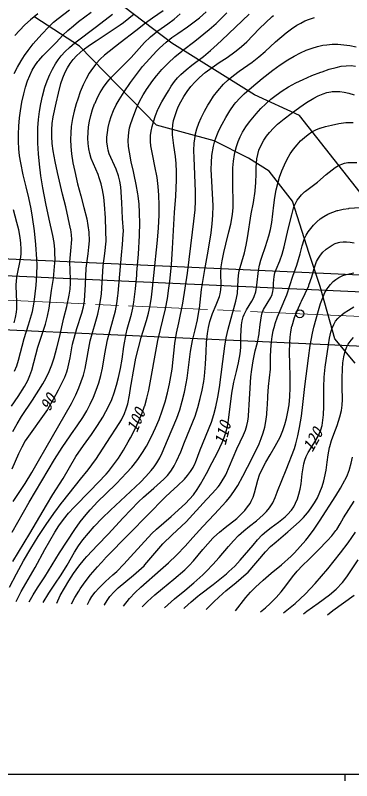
# Model space of a CAD drawing. Units: millimetres at full size, sheet at 1:1000; details may follow other scales. Extents: x 40000 to 680000, y 20000 to 380000.
# Drawn here: x 118056 to 169014, y 204000 to 320074 of the extents above; entities that cross this region are included whole.
import ezdxf
from ezdxf.enums import TextEntityAlignment as Align

# ---------------------------------------------------------------- set-up
doc = ezdxf.new("R2010")
doc.units = ezdxf.units.MM
doc.header["$LTSCALE"] = 1000
doc.linetypes.add('CHAIN', pattern=[18.5, 12, -1.5, 3.5, -1.5])
for name, color, linetype, lineweight in [('M-BGD', 7, 'Continuous', 25), ('M-BMK', 2, 'CHAIN', 13), ('M-BMK-SRVR', 3, 'Continuous', 25), ('M-STR-STR1', 1, 'Continuous', 25), ('M-TTL-BAND', 7, 'Continuous', 25)]:
    doc.layers.add(name, color=color, linetype=linetype, lineweight=lineweight)
doc.layers.add('M-BGD-HTXT', color=7, linetype='Continuous')
doc.styles.add('ＭＳ ゴシック', font='')
doc.styles.get('ＭＳ ゴシック').set_extended_font_data('MS Gothic')

# ---------------------------------------------------------------- blocks, each defined once
blk = doc.blocks.new('BUHIN20')
at = {"color": 3, "linetype": 'Continuous', "lineweight": 25}
blk.add_circle((0, 0), 597, dxfattribs=at)

msp = doc.modelspace()

# ---------------------------------------------------------------- linework, layer by layer
at = {"layer": 'M-BGD'}
for p, q in [((141748, 315865), (134649, 321265)), ((127770, 315406), (121018, 319813)), ((154289, 308031), (141748, 315865)), ((139454, 303425), (127770, 315406)), ((161123, 304904), (154289, 308031)), ((171624, 291529), (161123, 304904)), ((148204, 301020), (139454, 303425)), ((153375, 298403), (148204, 301020)), ((156491, 296441), (153375, 298403)), ((160046, 291865), (156491, 296441)), ((162570, 283932), (160046, 291865)), ((164249, 278971), (162570, 283932)), ((166485, 271030), (164249, 278971)), ((169560, 267331), (166485, 271030))]:
    msp.add_line(p, q, dxfattribs=at)
for points in [[(140470, 320764), (138855, 319636), (137766, 318902), (136319, 317722), (133929, 315907), (131589, 314054), (130933, 313435), (130316, 312768), (130239, 312678), (129726, 312001), (129254, 311278), (128779, 310434), (128350, 309545), (127904, 308469), (127509, 307359), (127276, 306624), (126958, 305520), (126702, 304410), (126516, 303216), (126441, 302236), (126427, 301254), (126476, 300154), (126586, 299043), (126786, 297714), (127049, 296376), (127487, 294527), (127973, 292683), (128451, 290951), (128865, 289224), (129051, 288203), (129176, 287181), (129224, 285880), (129167, 284892), (129048, 283901), (128761, 281721), (128658, 279232), (128501, 276758), (128315, 275795), (128068, 274832), (127342, 272510), (126671, 270163), (126623, 269947), (126298, 268128), (125915, 266323), (125802, 265953), (125482, 265129), (125104, 264324), (124531, 263220), (123783, 261794), (122980, 260394), (122928, 260309), (119568, 255554), (119024, 254582), (118526, 253570), (117503, 251250)], [(117592, 241697), (120167, 246226), (122056, 249489), (123998, 252721), (125143, 254516), (126341, 256281), (126572, 256608), (127447, 257839), (128294, 259100), (128879, 260081), (129413, 261093), (129897, 262143), (130327, 263218), (130700, 264313), (131018, 265435), (131271, 266540), (131616, 268714), (132002, 270883), (133232, 275233), (133443, 276382), (133595, 277543), (133639, 277951), (134121, 283723), (134299, 285293), (134417, 286873), (134421, 287341), (134283, 289247), (134180, 291665), (134016, 294079), (133888, 294906), (133701, 295718), (133343, 296762), (132285, 299053), (132114, 299633), (132000, 300237), (131939, 300904), (131938, 301581), (132000, 302326), (132125, 303084), (132325, 303910), (132588, 304736), (132937, 305621), (133338, 306474), (133770, 307269), (134528, 308476), (135486, 309891), (136391, 311113), (137344, 312298), (138369, 313476), (139446, 314622), (139890, 315070), (140913, 316025), (141767, 316700), (142664, 317339), (144141, 318334), (145578, 319374), (145964, 319688), (146989, 320608)], [(117676, 237218), (120245, 241493), (122778, 245799), (123763, 247410), (125293, 249851), (127234, 253176), (128378, 254858), (129582, 256520), (129675, 256650), (130520, 257873), (131313, 259127), (131790, 259970), (132224, 260834), (132656, 261810), (133032, 262810), (133398, 263965), (133707, 265141), (134003, 266520), (134247, 267918), (134518, 269866), (134847, 271793), (135005, 272462), (135656, 274760), (135842, 275646), (135988, 276551), (136244, 278601), (136442, 280669), (136478, 281067), (136709, 283868), (136882, 286681), (136888, 286841), (136915, 288476), (136882, 290122), (136880, 290172), (136803, 291437), (136667, 292695), (136624, 292991), (136372, 294433), (136059, 295878), (135935, 296405), (135604, 297855), (135332, 299313), (135224, 300195), (135175, 301093), (135174, 301153), (135237, 302284), (135364, 302989), (135551, 303683), (135992, 304942), (136411, 305972), (136876, 306989), (137415, 307991), (138011, 308972), (138060, 309047), (138716, 309991), (139421, 310899), (139471, 310961), (140268, 311867), (141108, 312732), (141208, 312829), (142213, 313759), (143259, 314643), (143383, 314743), (145241, 316175), (147434, 317912), (148490, 318852), (149512, 319843), (150096, 320443)], [(117904, 311257), (118387, 312233), (118926, 313188), (119433, 313985), (119978, 314753), (120770, 315743), (121607, 316694), (122135, 317265), (123107, 318291), (123200, 318389), (123856, 319016), (124561, 319607), (126273, 320897)], [(117954, 266108), (118273, 266927), (118540, 267781), (119383, 271053), (120051, 273112), (120665, 275177), (120874, 276263), (121023, 277361), (121190, 279147), (121299, 280705), (121348, 282262), (121336, 283089), (121163, 285330), (120948, 287391), (120673, 289452), (120452, 290701), (120088, 292386), (119680, 294067), (119250, 295886), (118879, 297717), (118711, 298772), (118586, 299834), (118524, 300934), (118522, 302037), (118584, 303284), (118708, 304546), (118849, 305593), (119061, 306890), (119334, 308189), (119601, 309187), (119923, 310160), (120250, 310970), (120630, 311748), (121018, 312414), (121457, 313046), (121596, 313225), (122243, 313950), (122938, 314638), (124259, 315936), (125268, 317039), (126036, 317780), (126853, 318484), (127641, 319116), (129570, 320563)], [(117173, 233344), (118210, 235393), (119271, 237323), (120385, 239224), (121520, 241043), (122710, 242837), (123915, 244546), (125169, 246220), (125261, 246339), (127944, 249706), (129105, 251167), (130218, 252663), (130241, 252696), (132470, 256167), (133336, 257443), (134150, 258750), (134602, 259672), (134870, 260406), (135081, 261162), (135352, 262490), (135567, 263850), (135607, 264109), (135942, 266092), (136335, 268061), (136710, 269651), (137141, 271227), (137912, 273794), (138214, 274911), (138468, 276049), (138679, 277349), (138832, 278669), (139023, 280602), (139612, 285987), (139751, 287863), (139830, 289743), (139838, 291264), (139786, 292795), (139684, 294135), (139520, 295483), (139209, 297218), (138868, 298742), (138590, 300262), (138526, 300952), (138523, 301652), (138534, 301829), (138626, 302518), (138778, 303204), (138980, 303911), (139295, 304859), (139664, 305783), (139721, 305910), (140250, 306938), (140837, 307948), (141257, 308642), (141690, 309353), (142153, 310036), (142623, 310598), (143137, 311121), (143940, 311823), (144798, 312492), (146566, 313839), (147627, 314725), (148649, 315657), (149349, 316326), (153482, 320262)], [(117456, 260822), (118479, 262280), (119444, 263759), (119927, 264667), (120256, 265451), (120534, 266269), (121475, 269723), (122651, 273256), (122937, 274446), (123164, 275650), (123558, 278317), (123815, 280135), (124012, 281963), (124068, 283010), (124063, 284053), (124033, 284578), (123917, 285643), (123741, 286704), (123205, 289155), (122688, 291524), (122228, 293910), (121938, 295709), (121706, 297524), (121564, 299086), (121481, 300664), (121462, 301846), (121484, 303031), (121567, 304253), (121710, 305472), (121905, 306637), (122163, 307803), (122546, 309163), (122886, 310147), (123283, 311109), (123675, 311914), (124124, 312696), (124541, 313317), (125005, 313914), (125597, 314562), (126240, 315176), (127069, 315884), (130357, 318374), (132798, 320229)], [(117679, 256954), (118311, 258098), (119005, 259227), (120637, 261689), (122219, 264184), (122726, 265100), (123191, 266046), (123596, 267077), (123948, 268140), (124369, 269658), (124736, 271212), (125401, 274212), (125835, 275928), (126209, 277646), (126346, 278552), (126425, 279472), (126436, 280047), (126296, 282675), (126485, 284366), (126631, 286054), (126573, 286806), (126452, 287567), (126425, 287714), (126085, 289381), (125686, 291032), (125194, 292959), (124440, 296241), (124086, 297883), (123792, 299536), (123656, 300618), (123580, 301703), (123577, 302729), (123660, 303691), (123804, 304662), (124236, 306766), (124575, 308248), (124975, 309722), (125270, 310596), (125617, 311439), (125951, 312103), (126340, 312742), (126801, 313357), (127317, 313923), (127879, 314449), (128332, 314831), (129286, 315549), (130281, 316223), (132131, 317396), (133952, 318622), (134437, 318989), (136071, 320302)], [(117713, 246365), (119525, 249057), (120575, 250758), (121578, 252500), (122735, 254536), (124665, 257850), (126543, 261195), (126711, 261513), (127224, 262531), (127690, 263570), (128054, 264533), (128365, 265525), (128616, 266504), (129418, 270691), (130550, 274774), (130820, 275944), (131031, 277125), (131126, 277848), (131374, 282066), (131624, 283930), (131820, 285805), (131792, 287388), (131717, 289383), (131582, 291376), (131448, 292504), (131254, 293617), (131041, 294520), (130766, 295417), (130582, 295914), (129560, 298378), (129348, 299099), (129194, 299837), (129092, 300628), (129050, 301431), (129067, 302280), (129145, 303140), (129288, 304026), (129490, 304902), (129755, 305780), (130076, 306633), (130127, 306756), (130504, 307586), (130932, 308385), (131420, 309168), (131956, 309915), (132611, 310707), (135582, 313661), (136832, 315038), (137649, 315928), (138507, 316775), (138559, 316822), (139667, 317723), (141154, 318764), (142104, 319492), (143026, 320275)], [(121460, 320305), (120370, 319405), (119498, 318613), (118671, 317780), (117989, 317013)], [(118164, 231186), (118963, 232675), (121065, 236350), (122526, 239044), (124035, 241699), (124662, 242668), (125336, 243602), (126120, 244564), (126952, 245490), (129402, 247968), (131820, 250499), (132171, 250911), (132939, 251895), (133666, 252925), (134443, 254140), (135175, 255397), (135507, 256004), (136171, 257264), (136781, 258549), (137243, 259654), (137648, 260779), (137663, 260826), (138004, 262013), (138289, 263226), (139637, 270746), (140827, 275562), (141107, 277122), (141330, 278704), (141454, 279745), (141693, 282232), (141871, 284722), (142167, 290176), (142354, 292653), (142481, 295140), (142482, 296359), (142424, 297579), (142308, 298668), (142055, 300305), (141864, 301941), (141856, 302765), (141921, 303448), (142045, 304126), (142248, 304875), (142512, 305619), (142746, 306169), (143136, 306968), (143584, 307747), (144099, 308520), (144663, 309257), (145293, 309979), (145966, 310659), (146810, 311404), (147864, 312176), (148955, 312902), (150146, 313685), (151309, 314521), (151489, 314663), (152318, 315344), (153113, 316076), (155008, 318000), (156966, 319902), (157156, 320067)], [(120161, 231101), (120763, 232191), (121419, 233254), (122518, 234930), (124767, 238540), (127057, 242100), (127889, 243256), (128774, 244383), (129383, 245094), (130543, 246323), (131757, 247521), (133359, 249070), (134920, 250664), (135722, 251566), (136477, 252506), (136725, 252843), (137341, 253762), (137913, 254724), (138691, 256218), (139287, 257491), (139828, 258789), (140313, 260110), (140745, 261460), (141116, 262816), (141428, 264187), (141802, 266400), (142241, 270323), (142499, 271890), (142817, 273456), (143435, 276410), (143804, 278687), (144116, 280983), (144898, 287168), (145117, 288853), (145279, 290552), (145339, 291953), (145338, 293367), (145136, 298465), (145122, 299588), (145168, 300707), (145239, 301361), (145378, 302122), (145579, 302882), (145868, 303724), (146216, 304550), (146694, 305512), (147231, 306456), (147502, 306897), (148091, 307787), (148730, 308644), (149599, 309626), (150323, 310299), (151087, 310927), (151968, 311586), (153940, 312971), (154943, 313761), (155921, 314608), (157496, 316036), (159108, 317416), (159894, 318010), (160719, 318558), (161319, 318903), (161940, 319211), (162637, 319496), (163366, 319737)], [(122272, 231010), (123133, 232417), (124044, 233791), (124992, 235212), (125894, 236663), (127029, 238666), (127644, 239616), (128307, 240529), (129128, 241548), (129998, 242530), (131218, 243796), (132487, 245028), (137005, 249274), (137845, 250131), (138642, 251031), (139088, 251604), (139503, 252210), (139934, 252957), (140319, 253745), (141134, 255658), (142516, 258958), (142960, 260253), (143350, 261578), (143680, 262908), (143953, 264261), (144081, 265031), (144600, 269085), (144916, 270735), (145292, 272384), (145638, 273916), (145925, 275468), (145943, 275586), (146282, 278496), (146765, 281511), (147282, 284294), (147738, 287086), (147896, 288426), (147995, 289778), (148017, 291162), (147742, 296725), (147767, 297765), (147852, 298802), (148084, 300213), (148293, 301036), (148564, 301852), (148867, 302592), (149372, 303588), (149931, 304557), (150551, 305566), (151219, 306536), (151470, 306859), (152073, 307528), (152723, 308157), (153854, 309150), (155439, 310475), (157079, 311768), (158192, 312574), (159330, 313324), (160287, 313888), (161261, 314393), (162132, 314780), (163017, 315107), (163830, 315346), (164653, 315525), (165247, 315614), (166075, 315674), (166919, 315674), (167816, 315612), (168726, 315488), (169705, 315291)], [(124321, 230922), (124872, 232071), (125481, 233202), (126159, 234330), (126893, 235434), (127693, 236529), (128541, 237586), (128905, 238012), (130482, 239710), (132098, 241367), (134375, 243845), (136706, 246293), (137469, 247009), (139030, 248346), (140538, 249716), (141093, 250309), (141598, 250938), (141701, 251082), (142121, 251749), (142496, 252459), (143122, 253886), (143701, 255344), (144517, 257305), (145279, 259273), (145708, 260603), (146084, 261961), (146378, 263248), (146614, 264549), (146727, 265344), (146867, 267178), (146947, 269031), (147025, 270432), (147162, 271817), (147308, 272740), (147516, 273658), (147908, 274859), (148488, 276146), (149007, 277442), (149111, 277841), (149199, 278464), (149227, 279099), (149203, 281044), (149260, 281943), (149377, 282833), (149621, 284087), (149927, 285343), (150418, 287218), (150697, 288398), (150914, 289585), (150957, 289920), (151042, 290889), (151066, 291864), (151009, 294131), (150990, 295549), (151030, 296962), (151114, 297958), (151258, 298946), (151354, 299426), (151548, 300189), (151800, 300934), (151807, 300953), (152120, 301665), (152487, 302351), (152991, 303147), (153547, 303913), (154567, 305153), (155263, 305923), (155988, 306660), (156765, 307344), (157586, 307987), (158500, 308622), (159458, 309215), (160547, 309814), (161673, 310364), (162991, 310935), (164354, 311459), (164529, 311522), (165594, 311882), (166673, 312184), (167419, 312336), (168170, 312428), (168935, 312443), (169571, 312380)], [(126564, 230826), (127087, 231796), (127667, 232747), (127887, 233082), (128648, 234164), (129462, 235217), (130507, 236455), (131603, 237661), (131678, 237741), (135426, 241529), (138058, 244281), (140742, 247000), (141571, 247767), (142648, 248728), (143684, 249734), (144163, 250280), (144599, 250871), (144610, 250887), (144982, 251510), (145303, 252164), (145335, 252237), (146063, 254178), (147762, 258382), (148125, 259532), (148430, 260698), (148738, 262145), (148987, 263608), (149257, 265590), (149487, 267575), (149781, 269897), (150019, 271181), (150318, 272463), (151462, 276715), (151705, 277860), (151792, 279966), (151866, 280639), (151991, 281315), (152355, 282695), (152760, 284065), (153031, 285200), (153242, 286349), (153793, 289970), (154123, 291689), (154393, 293412), (154397, 293452), (154497, 294743), (154537, 296041), (154550, 297012), (154571, 297650), (154643, 298309), (154775, 298961), (154970, 299621), (155226, 300271), (155689, 301155), (156090, 301751), (156545, 302317), (157148, 302958), (157797, 303560), (158804, 304390), (159847, 305189), (161170, 306150), (162191, 306843), (163258, 307493), (163955, 307853), (164673, 308157), (165262, 308345), (165867, 308475), (166048, 308501), (166632, 308536), (167221, 308511), (167889, 308417), (168569, 308259), (169404, 307995)], [(128972, 230723), (129300, 231329), (129670, 231918), (130159, 232567), (130696, 233179), (131735, 234207), (132831, 235206), (133417, 235746), (134482, 236814), (135505, 237927), (137108, 239736), (138753, 241503), (139433, 242167), (141652, 244076), (143819, 246020), (144451, 246678), (145042, 247371), (145609, 248156), (146135, 248987), (147028, 250602), (147881, 252266), (148668, 253767), (149395, 255282), (149698, 256026), (149959, 256793), (150189, 257716), (150360, 258655), (150856, 262781), (151180, 264418), (151564, 266050), (151862, 267375), (152104, 268724), (152215, 269683), (152243, 271430), (152330, 273158), (152431, 273761), (152589, 274344), (152736, 274725), (153079, 275390), (153487, 276046), (153891, 276697), (154241, 277375), (154260, 277421), (154497, 278139), (154667, 279159), (154879, 281391), (155041, 282172), (155261, 282942), (155408, 283390), (155969, 284995), (156480, 286608), (156723, 287615), (156909, 288635), (157234, 291278), (157383, 292450), (157583, 293631), (157802, 294588), (158085, 295549), (158418, 296474), (158813, 297392), (159240, 298236), (159718, 299046), (160209, 299763), (160742, 300437), (161273, 301016), (161847, 301552), (162409, 301996), (163000, 302388), (163585, 302705), (164196, 302967), (164233, 302981), (165071, 303228), (165947, 303422), (165976, 303428), (167062, 303642), (168153, 303795), (169234, 303828)], [(131531, 230613), (131573, 230689), (131954, 231322), (132391, 231929), (132447, 231999), (132970, 232590), (133544, 233148), (133633, 233228), (135976, 235158), (136786, 235858), (137562, 236609), (137693, 236747), (140420, 239909), (141807, 241265), (143941, 243254), (147024, 246650), (147931, 247583), (148796, 248558), (148982, 248803), (149418, 249459), (149809, 250156), (149932, 250397), (151601, 254348), (152606, 256447), (152907, 257136), (153150, 257845), (153155, 257864), (153300, 258545), (153387, 259239), (153397, 259349), (153534, 261858), (153611, 263546), (153748, 265239), (153884, 266379), (154077, 267663), (154329, 268938), (154385, 269181), (154724, 270468), (155004, 271765), (155017, 271854), (155149, 273176), (155338, 274487), (155473, 274976), (155665, 275454), (156759, 277283), (156947, 277722), (157081, 278189), (157168, 278809), (157195, 279441), (157268, 280454), (157394, 281004), (157579, 281541), (158116, 282814), (158482, 283863), (158793, 284937), (159417, 287632), (159929, 289835), (160266, 291011), (160495, 291532), (160778, 292026), (161007, 292354), (161419, 292839), (161883, 293291), (162009, 293403), (163815, 294765), (165164, 295908), (166527, 296985), (167006, 297272), (167514, 297506), (167925, 297639), (168449, 297731), (168991, 297764), (169801, 297735)], [(117895, 273459), (118091, 274242), (118229, 275041), (118279, 275572), (118285, 276656), (118231, 277757), (118204, 279080), (118248, 279845), (118352, 280614), (118858, 283112), (118932, 283856), (118945, 284603), (118945, 284633), (118900, 285498), (118794, 286367), (118579, 287515), (118301, 288667), (117783, 290565)], [(134442, 230488), (135372, 231647), (136191, 232521), (137060, 233360), (140044, 235965), (141286, 237063), (142485, 238202), (142534, 238251), (143763, 239545), (144949, 240881), (146447, 242547), (148238, 244410), (149989, 246316), (150549, 247006), (151185, 247878), (151778, 248792), (152540, 250161), (153256, 251560), (154145, 253302), (154978, 255066), (155311, 255889), (155605, 256738), (155841, 257592), (156020, 258460), (156157, 259510), (156235, 260578), (156250, 260878), (156304, 262326), (156401, 263769), (156709, 266413), (156730, 268220), (156757, 269391), (156844, 270557), (156953, 271359), (157123, 272221), (157352, 273069), (157440, 273345), (157799, 274327), (158200, 275292), (159194, 277689), (160108, 280499), (160692, 282176), (161224, 283884), (161275, 284088), (161508, 285091), (161801, 286082), (161847, 286203), (162102, 286731), (162411, 287234), (162802, 287760), (163240, 288263), (163731, 288749), (164259, 289191), (164820, 289573), (165421, 289909), (165493, 289945), (166144, 290225), (166825, 290453), (166892, 290472), (167721, 290664), (168571, 290798), (168641, 290806), (171879, 291037)], [(137294, 230365), (138094, 231192), (139190, 232195), (140333, 233159), (142049, 234560), (143719, 236000), (144396, 236646), (145044, 237321), (146484, 239066), (147973, 240774), (148130, 240927), (148974, 241676), (149860, 242383), (151593, 243772), (152238, 244363), (152839, 244995), (153254, 245512), (153615, 246058), (153808, 246414), (154065, 247023), (154267, 247658), (154775, 249558), (155060, 250364), (155402, 251145), (155992, 252289), (156641, 253415), (157427, 254749), (158157, 256107), (158605, 257116), (158907, 258004), (159152, 258912), (159365, 259944), (159521, 261003), (159640, 262267), (159700, 263554), (159707, 265368), (159654, 267179), (159649, 267301), (159605, 268907), (159623, 270503), (159677, 271249), (159791, 272090), (159966, 272931), (159980, 272990), (160362, 274238), (160817, 275378), (161332, 276504), (161431, 276711), (161992, 277862), (162500, 279043), (162542, 279155), (162958, 280413), (163328, 281694), (163709, 282752), (163965, 283235), (164273, 283689), (164651, 284134), (165076, 284542), (165130, 284589), (165583, 284935), (166076, 285236), (166531, 285447), (167014, 285604), (167208, 285647), (167714, 285715), (168235, 285723), (168805, 285668), (169376, 285551)], [(140633, 230222), (142154, 231560), (143716, 232855), (145110, 234019), (146468, 235232), (147018, 235764), (147998, 236774), (148941, 237833), (150377, 239510), (151107, 240368), (151881, 241193), (152679, 241914), (153525, 242596), (154589, 243432), (155599, 244302), (156108, 244816), (156566, 245365), (157075, 246162), (157422, 246950), (157720, 247775), (157768, 247908), (159093, 251157), (160350, 254398), (160562, 255080), (160875, 256303), (161132, 257552), (161409, 259279), (161629, 261031), (161925, 263765), (162475, 268081), (162747, 269979), (163080, 271878), (163264, 272758), (163967, 275310), (164291, 276357), (164674, 277391), (164965, 278015), (165311, 278612), (165446, 278812), (165807, 279274), (166215, 279697), (166616, 280033), (167050, 280317), (167172, 280384), (167668, 280609), (168189, 280779), (169344, 281009)], [(143585, 230095), (143682, 230190), (144677, 231115), (145713, 231996), (145969, 232203), (148026, 233767), (150039, 235372), (150418, 235710), (151289, 236545), (152127, 237431), (154089, 239710), (154749, 240511), (155455, 241272), (155470, 241286), (156125, 241866), (156833, 242411), (157912, 243195), (158944, 244020), (159404, 244463), (159821, 244950), (159897, 245051), (160233, 245557), (160520, 246099), (160794, 246756), (161019, 247452), (161207, 248219), (161348, 249007), (161521, 250539), (161749, 252030), (161909, 252595), (162142, 253181), (162438, 253757), (163278, 255117), (164064, 256501), (164112, 256608), (164345, 257232), (164523, 257884), (164668, 258668), (164755, 259481), (164806, 260757), (164797, 262050), (164774, 263664), (164866, 265186), (165019, 266702), (165500, 270123), (165654, 271090), (165867, 272046), (166052, 272628), (166293, 273188), (166578, 273675), (166904, 274077), (167279, 274445), (167889, 274928), (168551, 275376), (169324, 275866)], [(146949, 229951), (148191, 231180), (149482, 232372), (149958, 232784), (151524, 234052), (153044, 235362), (153336, 235647), (155949, 238705), (156733, 239492), (157561, 240237), (159339, 241720), (161076, 243248), (161725, 243907), (162336, 244614), (162373, 244660), (162897, 245370), (163378, 246124), (163814, 246921), (164197, 247746), (164524, 248595), (164797, 249471), (164915, 249929), (165130, 251099), (165287, 252291), (165439, 253412), (165650, 254519), (165685, 254665), (165961, 255608), (166296, 256536), (166799, 257842), (167241, 259156), (167465, 260139), (167563, 260966), (167601, 261803), (167576, 263655), (167581, 265062), (167628, 266482), (167699, 267370), (167832, 268261), (168050, 269147), (168249, 269693), (168504, 270215), (168628, 270422), (168928, 270831), (169275, 271201)], [(151396, 229760), (152977, 231769), (153678, 232572), (154430, 233340), (155612, 234428), (156839, 235475), (158362, 236753), (159842, 238075), (160344, 238563), (161227, 239503), (162071, 240491), (162484, 241005), (163344, 242155), (164162, 243348), (166591, 247201), (167310, 248367), (167976, 249562), (168003, 249616), (168360, 250398), (168661, 251203), (168679, 251260), (168932, 252153), (169125, 253062)], [(155206, 229597), (155941, 230198), (156678, 230859), (157381, 231571), (157583, 231793), (158317, 232661), (159017, 233570), (160032, 234904), (160779, 235777), (161572, 236611), (162501, 237524), (163951, 238945), (165362, 240404), (166018, 241146), (166626, 241926), (166747, 242097), (167287, 242955), (167794, 243839), (169415, 246390)], [(158695, 229447), (160441, 230887), (162002, 232331), (163491, 233905), (165379, 236105), (167329, 238546), (168476, 240097), (169574, 241683)], [(161702, 229318), (162208, 229691), (163948, 230912), (165650, 232179), (166646, 233055), (167601, 234072), (168272, 234914), (168902, 235802), (170000, 237499)], [(165350, 229162), (166175, 229803), (169372, 232149)]]:
    msp.add_lwpolyline(points, dxfattribs=at)
for radius in [18.7, 9.4]:
    msp.add_circle((121018, 319813), radius, dxfattribs=at)
at = {"layer": 'M-BMK'}
msp.add_lwpolyline([(61264, 279405), (161158, 274812), (261053, 270219), (291954, 268798)], dxfattribs=at)
at = {"layer": 'M-STR-STR1'}
msp.add_line((86909, 281980), (264675, 273807), dxfattribs=at)
for points in [[(292241, 275042), (261340, 276463), (161446, 281055), (87024, 284477)], [(291747, 264303), (260846, 265724), (160952, 270317), (86530, 273739)]]:
    msp.add_lwpolyline(points, dxfattribs=at)
at = {"layer": 'M-TTL-BAND'}
for p, q in [((40000, 205000), (579000, 205000)), ((168000, 205000), (168000, 204000))]:
    msp.add_line(p, q, dxfattribs=at)

# ---------------------------------------------------------------- block references
at = {"layer": 'M-BMK-SRVR', "rotation": 82.51266}
msp.add_blockref('BUHIN20', (161158, 274812), dxfattribs=at)

# ---------------------------------------------------------------- texts
at = {"layer": 'M-BGD-HTXT', "style": 'ＭＳ ゴシック', "oblique": 15, "width": 0.95}
for s, rotation, p in [('90', 61.051, (123738, 259641)), ('100', 67.076, (136988, 256460)), ('110', 75.477, (150432, 254613)), ('120', 60.955, (163528, 253434))]:
    msp.add_text(s, height=1833, rotation=rotation, dxfattribs=at).set_placement(p, align=Align.BOTTOM_LEFT)

doc.saveas('drawing.dxf')
